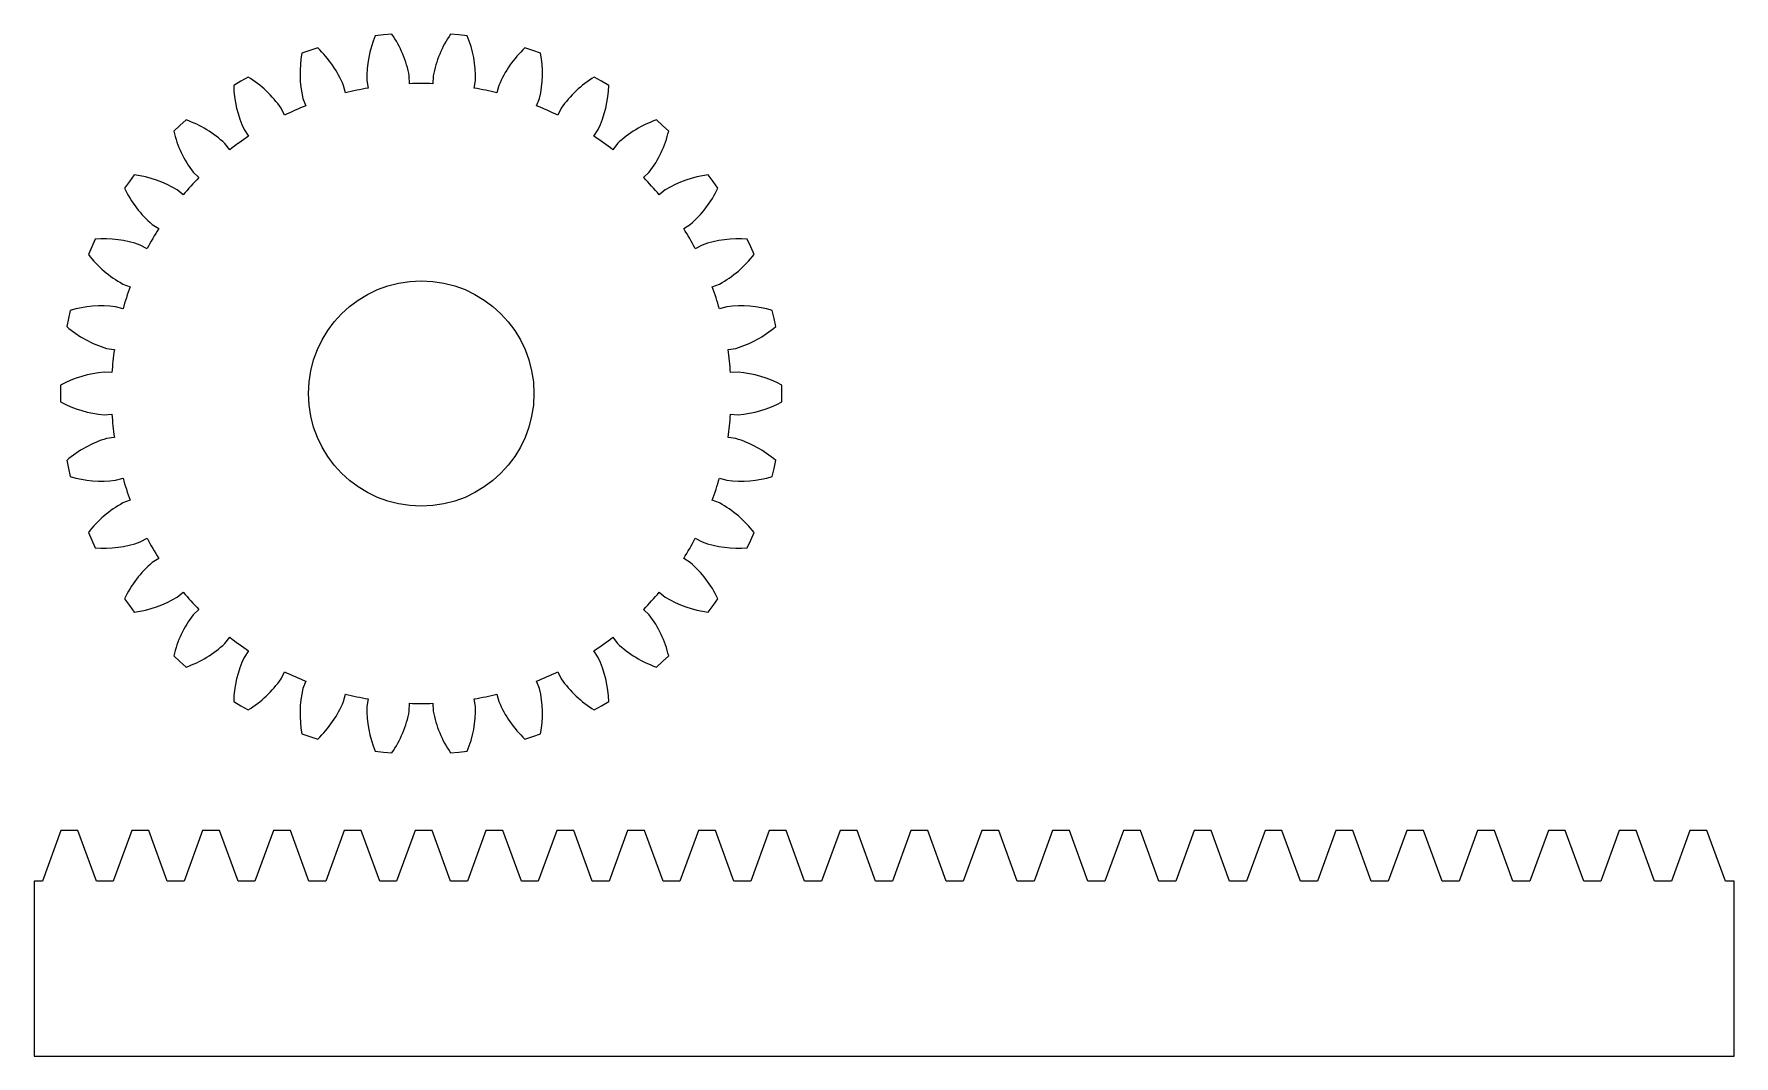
# Model space of a CAD drawing. Header units: millimetres. Extents: x 0 to 75.4, y 0 to 45.3.
import ezdxf

# ---------------------------------------------------------------- set-up
doc = ezdxf.new("R2010")
doc.units = ezdxf.units.MM
doc.header["$MEASUREMENT"] = 0
doc.layers.add('Pinion', color=18, linetype='Continuous', true_color=0x000000)
doc.layers.add('Rack', color=18, linetype='Continuous', true_color=0x000000)

msp = doc.modelspace()

# ---------------------------------------------------------------- linework, layer by layer
at = {"layer": 'Pinion'}
for p, q in [((15.502, 45.3), (15.136, 45.257)), ((15.869, 45.334), (15.502, 45.3)), ((18.847, 45.3), (18.48, 45.334)), ((19.213, 45.257), (18.847, 45.3)), ((12.23, 44.605), (11.881, 44.487)), ((12.582, 44.714), (12.23, 44.605)), ((22.119, 44.605), (21.767, 44.714)), ((22.468, 44.487), (22.119, 44.605)), ((9.175, 43.244), (8.858, 43.056)), ((9.496, 43.425), (9.175, 43.244)), ((13.814, 42.721), (13.73, 43.056)), ((14.762, 43.275), (14.822, 42.935)), ((16.66, 43.128), (16.647, 43.473)), ((17.703, 43.473), (17.69, 43.128)), ((19.528, 42.935), (19.587, 43.275)), ((20.62, 43.056), (20.535, 42.721)), ((25.175, 43.244), (24.853, 43.425)), ((25.492, 43.056), (25.175, 43.244)), ((11.928, 42.47), (12.056, 42.15)), ((22.293, 42.15), (22.421, 42.47)), ((6.745, 41.522), (6.469, 41.278)), ((11.116, 41.731), (10.963, 42.041)), ((23.386, 42.041), (23.234, 41.731)), ((27.881, 41.278), (27.604, 41.522)), ((6.469, 41.278), (6.197, 41.028)), ((9.322, 41.093), (9.515, 40.807)), ((24.834, 40.807), (25.027, 41.093)), ((28.152, 41.028), (27.881, 41.278)), ((8.682, 40.201), (8.468, 40.473)), ((25.881, 40.473), (25.668, 40.201)), ((4.23, 38.792), (4.017, 38.492)), ((4.45, 39.088), (4.23, 38.792)), ((7.06, 39.205), (7.308, 38.965)), ((27.041, 38.965), (27.289, 39.205)), ((30.119, 38.792), (29.899, 39.088)), ((30.332, 38.492), (30.119, 38.792)), ((6.619, 38.199), (6.354, 38.42)), ((27.995, 38.42), (27.73, 38.199)), ((2.712, 36.231), (2.558, 35.896)), ((5.24, 36.888), (5.533, 36.704)), ((28.817, 36.704), (29.109, 36.888)), ((31.791, 35.896), (31.638, 36.231)), ((2.558, 35.896), (2.412, 35.557)), ((5.018, 35.812), (4.712, 35.973)), ((29.637, 35.973), (29.332, 35.812)), ((31.937, 35.557), (31.791, 35.896)), ((3.942, 34.242), (4.266, 34.123)), ((30.083, 34.123), (30.408, 34.242)), ((3.948, 33.144), (3.615, 33.238)), ((30.734, 33.238), (30.402, 33.144)), ((1.524, 32.714), (1.452, 32.353)), ((1.605, 33.074), (1.524, 32.714)), ((32.825, 32.714), (32.744, 33.074)), ((32.897, 32.353), (32.825, 32.714)), ((3.221, 31.385), (3.563, 31.336)), ((30.786, 31.336), (31.128, 31.385)), ((3.456, 30.312), (3.111, 30.335)), ((31.238, 30.335), (30.894, 30.312)), ((1.179, 29.756), (1.175, 29.388)), ((33.175, 29.388), (33.17, 29.756)), ((1.175, 29.388), (1.179, 29.019)), ((33.17, 29.019), (33.175, 29.388)), ((3.111, 28.44), (3.456, 28.464)), ((30.894, 28.464), (31.238, 28.44)), ((3.563, 27.439), (3.221, 27.39)), ((31.128, 27.39), (30.786, 27.439)), ((1.452, 26.423), (1.524, 26.061)), ((32.825, 26.061), (32.897, 26.423)), ((1.524, 26.061), (1.605, 25.701)), ((32.744, 25.701), (32.825, 26.061)), ((3.615, 25.537), (3.948, 25.631)), ((30.402, 25.631), (30.734, 25.537)), ((4.266, 24.652), (3.942, 24.533)), ((30.408, 24.533), (30.083, 24.652)), ((2.412, 23.218), (2.558, 22.88)), ((2.558, 22.88), (2.712, 22.545)), ((4.712, 22.802), (5.018, 22.964)), ((29.332, 22.964), (29.637, 22.802)), ((31.638, 22.545), (31.791, 22.88)), ((31.791, 22.88), (31.937, 23.218)), ((5.533, 22.072), (5.24, 21.888)), ((29.109, 21.888), (28.817, 22.072)), ((6.354, 20.355), (6.619, 20.576)), ((27.73, 20.576), (27.995, 20.355)), ((4.017, 20.284), (4.23, 19.983)), ((4.23, 19.983), (4.45, 19.687)), ((7.308, 19.811), (7.06, 19.57)), ((27.289, 19.57), (27.041, 19.811)), ((29.899, 19.687), (30.119, 19.983)), ((30.119, 19.983), (30.332, 20.284)), ((8.468, 18.303), (8.682, 18.574)), ((25.668, 18.574), (25.881, 18.303)), ((6.197, 17.747), (6.469, 17.497)), ((6.469, 17.497), (6.745, 17.254)), ((9.515, 17.969), (9.322, 17.682)), ((25.027, 17.682), (24.834, 17.969)), ((27.604, 17.254), (27.881, 17.497)), ((27.881, 17.497), (28.152, 17.747)), ((10.963, 16.735), (11.116, 17.045)), ((12.056, 16.626), (11.928, 16.305)), ((22.421, 16.305), (22.293, 16.626)), ((23.234, 17.045), (23.386, 16.735)), ((13.73, 15.72), (13.814, 16.055)), ((14.822, 15.841), (14.762, 15.5)), ((19.587, 15.5), (19.528, 15.841)), ((20.535, 16.055), (20.62, 15.72)), ((8.858, 15.719), (9.175, 15.531)), ((9.175, 15.531), (9.496, 15.351)), ((16.647, 15.302), (16.66, 15.647)), ((17.69, 15.647), (17.703, 15.302)), ((24.853, 15.351), (25.175, 15.531)), ((25.175, 15.531), (25.492, 15.719)), ((11.881, 14.289), (12.23, 14.171)), ((12.23, 14.171), (12.582, 14.061)), ((21.767, 14.061), (22.119, 14.171)), ((22.119, 14.171), (22.468, 14.289)), ((15.136, 13.518), (15.502, 13.475)), ((15.502, 13.475), (15.869, 13.441)), ((18.48, 13.441), (18.847, 13.475)), ((18.847, 13.475), (19.213, 13.518))]:
    msp.add_line(p, q, dxfattribs=at)
msp.add_circle((17.175, 29.388), 5, dxfattribs=at)
for centre, radius, start, end in [((19.646, 43.381), 4.885, 157.4116, 181.24046), ((11.848, 42.561), 4.885, 10.75954, 34.58839), ((22.502, 42.561), 4.885, 145.41161, 169.24046), ((14.703, 43.381), 4.885, 358.75954, 22.58839), ((9.225, 41.166), 4.885, 22.75954, 46.58839), ((25.124, 41.166), 4.885, 133.4116, 157.24046), ((16.683, 43.589), 4.885, 169.41161, 193.24046), ((17.666, 43.589), 4.885, 346.75954, 10.58839), ((13.741, 43.176), 4.885, 181.41161, 205.24046), ((6.95, 39.256), 4.885, 34.75954, 58.58839), ((17.175, 29.388), 13.75, 87.85372, 92.14627), ((27.399, 39.256), 4.885, 121.41161, 145.24046), ((20.608, 43.176), 4.885, 334.75954, 358.58839), ((17.175, 29.388), 13.75, 99.85372, 104.14628), ((17.175, 29.388), 13.75, 75.85372, 80.14628), ((5.122, 36.914), 4.885, 46.75954, 70.58839), ((17.175, 29.388), 13.75, 111.85372, 116.14628), ((17.175, 29.388), 13.75, 63.85372, 68.14627), ((29.228, 36.914), 4.885, 109.41161, 133.24046), ((10.949, 42.161), 4.885, 193.41161, 217.24046), ((17.175, 29.388), 13.75, 123.85372, 128.14628), ((17.175, 29.388), 13.75, 51.85372, 56.14628), ((23.4, 42.161), 4.885, 322.75954, 346.58839), ((8.43, 40.588), 4.885, 205.41161, 229.24046), ((3.82, 34.244), 4.885, 58.75955, 82.5884), ((17.175, 29.388), 13.75, 135.85372, 140.14628), ((17.175, 29.388), 13.75, 39.85372, 44.14628), ((30.529, 34.244), 4.885, 97.41161, 121.24046), ((25.92, 40.588), 4.885, 310.75954, 334.58839), ((3.103, 31.361), 4.885, 70.75954, 94.58839), ((17.175, 29.388), 13.75, 147.85373, 152.14628), ((17.175, 29.388), 13.75, 27.85372, 32.14628), ((31.247, 31.361), 4.885, 85.4116, 109.24046), ((6.292, 38.525), 4.885, 217.41161, 241.24046), ((28.057, 38.525), 4.885, 298.75954, 322.58839), ((17.175, 29.388), 13.75, 159.85372, 164.14628), ((17.175, 29.388), 13.75, 15.85372, 20.14627), ((3, 28.392), 4.885, 82.75954, 106.58839), ((31.35, 28.392), 4.885, 73.41161, 97.24046), ((4.63, 36.063), 4.885, 229.41161, 253.24046), ((29.719, 36.063), 4.885, 286.75954, 310.58839), ((17.175, 29.388), 13.75, 171.85372, 176.14627), ((17.175, 29.388), 13.75, 3.85372, 8.14627), ((3.516, 25.467), 4.885, 94.75954, 118.58839), ((30.833, 25.467), 4.885, 61.41161, 85.24046), ((3.516, 33.309), 4.885, 241.4116, 265.24046), ((30.833, 33.309), 4.885, 274.75954, 298.58839), ((17.175, 29.388), 13.75, 183.85372, 188.14627), ((17.175, 29.388), 13.75, 351.85372, 356.14627), ((4.63, 22.713), 4.885, 106.75954, 130.58839), ((29.719, 22.713), 4.885, 49.41161, 73.24046), ((3, 30.383), 4.885, 253.41161, 277.24046), ((31.35, 30.383), 4.885, 262.75954, 286.58839), ((17.175, 29.388), 13.75, 195.85372, 200.14627), ((17.175, 29.388), 13.75, 339.85372, 344.14628), ((6.292, 20.251), 4.885, 118.75954, 142.58839), ((28.057, 20.251), 4.885, 37.41161, 61.24046), ((3.103, 27.414), 4.885, 265.4116, 289.24046), ((17.175, 29.388), 13.75, 207.85372, 212.14628), ((17.175, 29.388), 13.75, 327.85372, 332.14628), ((31.247, 27.414), 4.885, 250.75954, 274.58839), ((8.43, 18.188), 4.885, 130.75954, 154.58839), ((25.92, 18.188), 4.885, 25.41161, 49.24046), ((17.175, 29.388), 13.75, 219.85372, 224.14628), ((17.175, 29.388), 13.75, 315.85372, 320.14628), ((3.82, 24.532), 4.885, 277.41161, 301.24046), ((30.529, 24.532), 4.885, 238.75954, 262.58839), ((10.949, 16.614), 4.885, 142.75954, 166.58839), ((23.4, 16.614), 4.885, 13.41161, 37.24046), ((5.122, 21.861), 4.885, 289.41161, 313.24046), ((17.175, 29.388), 13.75, 231.85372, 236.14628), ((17.175, 29.388), 13.75, 303.85373, 308.14628), ((29.228, 21.861), 4.885, 226.75954, 250.58839), ((13.741, 15.599), 4.885, 154.75954, 178.58839), ((20.608, 15.599), 4.885, 1.41161, 25.24046), ((6.95, 19.52), 4.885, 301.41161, 325.24046), ((17.175, 29.388), 13.75, 243.85372, 248.14628), ((17.175, 29.388), 13.75, 291.85372, 296.14628), ((27.399, 19.52), 4.885, 214.75954, 238.5884), ((16.683, 15.186), 4.885, 166.75954, 190.58839), ((17.175, 29.388), 13.75, 255.85372, 260.14628), ((17.175, 29.388), 13.75, 279.85372, 284.14628), ((17.666, 15.186), 4.885, 349.41161, 13.24046), ((9.225, 17.61), 4.885, 313.41161, 337.24046), ((19.646, 15.395), 4.885, 178.75954, 202.58839), ((11.848, 16.214), 4.885, 325.41161, 349.24046), ((17.175, 29.388), 13.75, 267.85372, 272.14628), ((22.502, 16.214), 4.885, 190.75954, 214.58839), ((14.703, 15.395), 4.885, 337.41161, 1.24046), ((25.124, 17.61), 4.885, 202.75954, 226.58839)]:
    msp.add_arc(centre, radius, start, end, dxfattribs=at)
at = {"layer": 'Rack'}
for p, q in [((1.196, 10), (0.377, 7.75)), ((1.947, 10), (1.196, 10)), ((2.766, 7.75), (1.947, 10)), ((4.336, 10), (3.517, 7.75)), ((5.089, 10), (4.336, 10)), ((5.908, 7.75), (5.089, 10)), ((7.478, 10), (6.659, 7.75)), ((8.23, 10), (7.478, 10)), ((9.049, 7.75), (8.23, 10)), ((10.619, 10), (9.8, 7.75)), ((11.372, 10), (10.619, 10)), ((12.191, 7.75), (11.372, 10)), ((13.761, 10), (12.942, 7.75)), ((14.513, 10), (13.761, 10)), ((15.332, 7.75), (14.513, 10)), ((16.902, 10), (16.084, 7.75)), ((17.655, 10), (16.902, 10)), ((18.474, 7.75), (17.655, 10)), ((20.044, 10), (19.225, 7.75)), ((20.797, 10), (20.044, 10)), ((21.616, 7.75), (20.797, 10)), ((23.186, 10), (22.367, 7.75)), ((23.938, 10), (23.186, 10)), ((24.757, 7.75), (23.938, 10)), ((26.327, 10), (25.508, 7.75)), ((27.08, 10), (26.327, 10)), ((27.899, 7.75), (27.08, 10)), ((29.469, 10), (28.65, 7.75)), ((30.221, 10), (29.469, 10)), ((31.04, 7.75), (30.221, 10)), ((32.61, 10), (31.791, 7.75)), ((33.363, 10), (32.61, 10)), ((34.182, 7.75), (33.363, 10)), ((35.752, 10), (34.933, 7.75)), ((36.505, 10), (35.752, 10)), ((37.324, 7.75), (36.505, 10)), ((38.894, 10), (38.075, 7.75)), ((39.646, 10), (38.894, 10)), ((40.465, 7.75), (39.646, 10)), ((42.035, 10), (41.216, 7.75)), ((42.788, 10), (42.035, 10)), ((43.607, 7.75), (42.788, 10)), ((45.177, 10), (44.358, 7.75)), ((45.929, 10), (45.177, 10)), ((46.748, 7.75), (45.929, 10)), ((48.318, 10), (47.499, 7.75)), ((49.071, 10), (48.318, 10)), ((49.89, 7.75), (49.071, 10)), ((51.46, 10), (50.641, 7.75)), ((52.213, 10), (51.46, 10)), ((53.032, 7.75), (52.213, 10)), ((54.602, 10), (53.783, 7.75)), ((55.354, 10), (54.602, 10)), ((56.173, 7.75), (55.354, 10)), ((57.743, 10), (56.924, 7.75)), ((58.496, 10), (57.743, 10)), ((59.315, 7.75), (58.496, 10)), ((60.885, 10), (60.066, 7.75)), ((61.637, 10), (60.885, 10)), ((62.456, 7.75), (61.637, 10)), ((64.026, 10), (63.207, 7.75)), ((64.779, 10), (64.026, 10)), ((65.598, 7.75), (64.779, 10)), ((67.168, 10), (66.349, 7.75)), ((67.921, 10), (67.168, 10)), ((68.74, 7.75), (67.921, 10)), ((70.31, 10), (69.491, 7.75)), ((71.062, 10), (70.31, 10)), ((71.881, 7.75), (71.062, 10)), ((73.451, 10), (72.632, 7.75)), ((74.204, 10), (73.451, 10)), ((75.023, 7.75), (74.204, 10)), ((0.377, 7.75), (0, 7.75)), ((0, 7.75), (0, 0)), ((3.517, 7.75), (2.766, 7.75)), ((6.659, 7.75), (5.908, 7.75)), ((9.8, 7.75), (9.049, 7.75)), ((12.942, 7.75), (12.191, 7.75)), ((16.084, 7.75), (15.332, 7.75)), ((19.225, 7.75), (18.474, 7.75)), ((22.367, 7.75), (21.616, 7.75)), ((25.508, 7.75), (24.757, 7.75)), ((28.65, 7.75), (27.899, 7.75)), ((31.791, 7.75), (31.04, 7.75)), ((34.933, 7.75), (34.182, 7.75)), ((38.075, 7.75), (37.324, 7.75)), ((41.216, 7.75), (40.465, 7.75)), ((44.358, 7.75), (43.607, 7.75)), ((47.499, 7.75), (46.748, 7.75)), ((50.641, 7.75), (49.89, 7.75)), ((53.783, 7.75), (53.032, 7.75)), ((56.924, 7.75), (56.173, 7.75)), ((60.066, 7.75), (59.315, 7.75)), ((63.207, 7.75), (62.456, 7.75)), ((66.349, 7.75), (65.598, 7.75)), ((69.491, 7.75), (68.74, 7.75)), ((72.632, 7.75), (71.881, 7.75)), ((75.403, 7.75), (75.023, 7.75)), ((75.403, 0), (75.403, 7.75)), ((0, 0), (75.403, 0))]:
    msp.add_line(p, q, dxfattribs=at)

doc.saveas('drawing.dxf')
